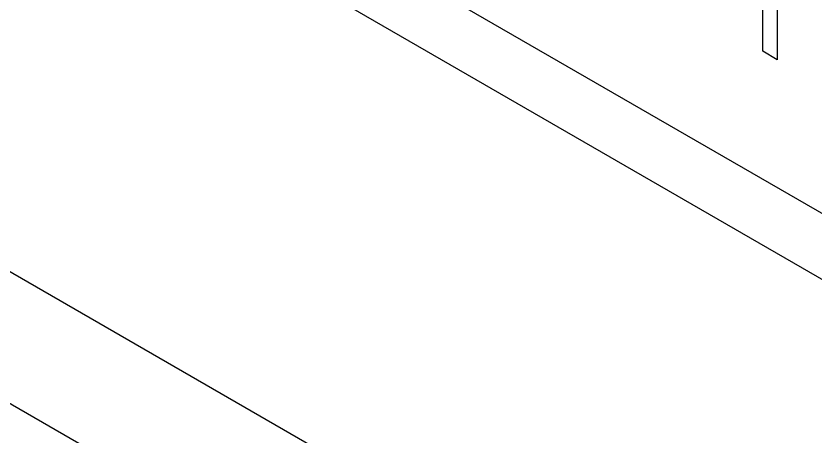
# Model space of a CAD drawing. Extents: x 0 to 420, y 0 to 297.
# Drawn here: x 195.1 to 205.02, y 165.19 to 170.4 of the extents above; entities that cross this region are included whole.
import ezdxf

# ---------------------------------------------------------------- set-up
doc = ezdxf.new("R2010")
doc.units = 0
doc.header["$LTSCALE"] = 23.1
doc.layers.add('40000_ISO', color=7, linetype='CONTINUOUS')

msp = doc.modelspace()

# ---------------------------------------------------------------- linework, layer by layer
at = {"layer": '40000_ISO', "color": 7, "linetype": 'CONTINUOUS'}
for p, q in [((220.0091, 159.3441), (170.8649, 187.7169)), ((219.6555, 158.7318), (170.5114, 187.1045)), ((165.5617, 184.2468), (214.7058, 155.8741)), ((164.8545, 183.022), (213.9987, 154.6493)), ((204.5414, 171.6479), (204.5414, 169.8618)), ((204.3601, 169.9665), (204.3601, 171.4751)), ((204.5414, 169.8618), (204.3601, 169.9665))]:
    msp.add_line(p, q, dxfattribs=at)

doc.saveas('drawing.dxf')
